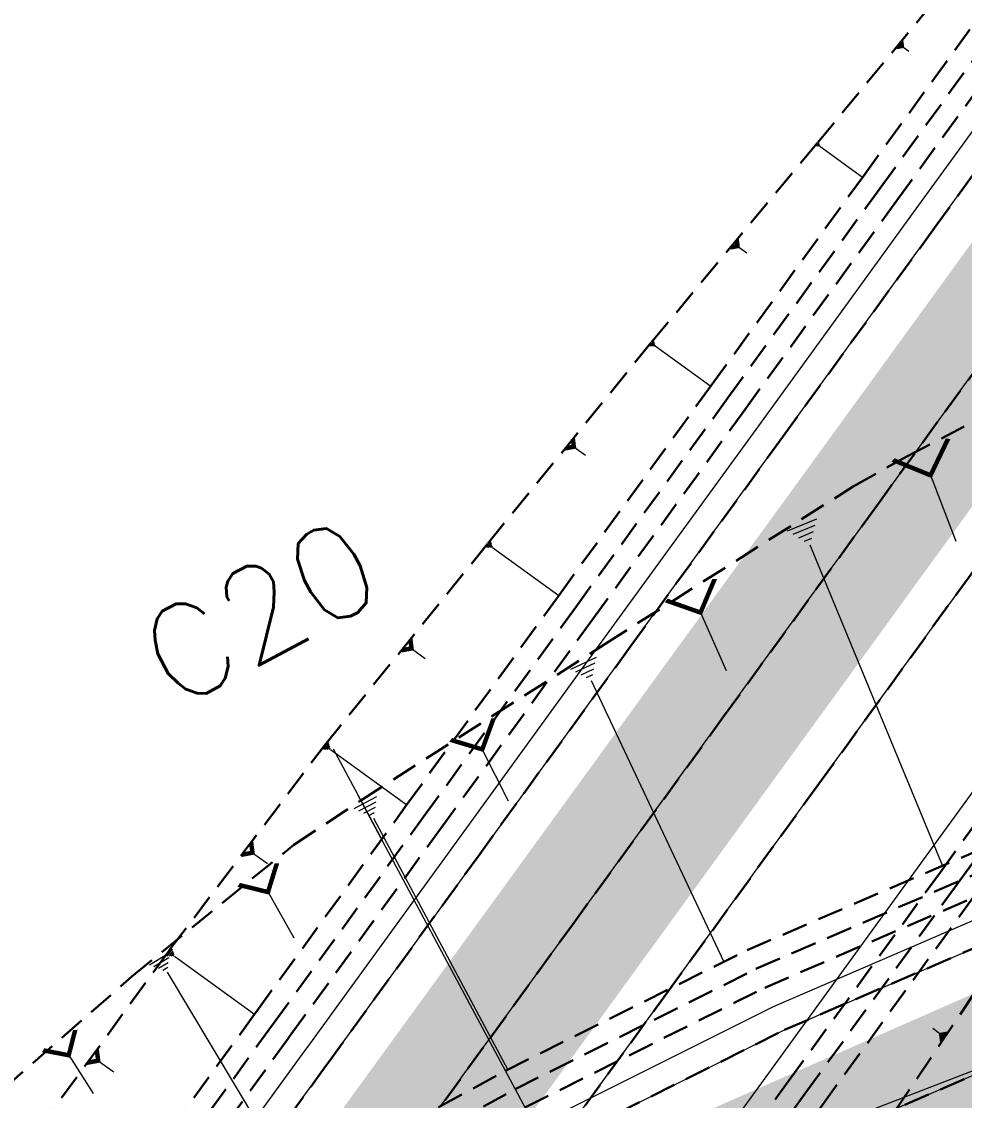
# Model space of a CAD drawing. Header units: metres. Extents: x 544752 to 548977, y 1840603 to 1844608.
# Drawn here: x 545125.91 to 545144.11, y 1844259.96 to 1844280.79 of the extents above; entities that cross this region are included whole.
import ezdxf

# ---------------------------------------------------------------- set-up
doc = ezdxf.new("R2010")
doc.units = ezdxf.units.M
doc.header["$MEASUREMENT"] = 0
for name, pattern in [('ACAD_ISO02W100', [15, 12, -3]), ('Anordnung Grundriss$0$GESTRICHELT', [0.75, 0.5, -0.25]), ('HIDDEN', [0.375, 0.25, -0.125])]:
    doc.linetypes.add(name, pattern=pattern)
doc.layers.add('C-ROAD', color=7, linetype='Continuous')
for name, color, linetype, lineweight in [('C-ROAD-CORR', 5, 'Continuous', 0), ('C-ROAD-SAMP', 150, 'HIDDEN', 0), ('C-ROAD-SAMP-TEXT', 11, 'Continuous', 0), ('C-TOPO-FEAT', 94, 'Continuous', 5)]:
    doc.layers.add(name, color=color, linetype=linetype, lineweight=lineweight)

msp = doc.modelspace()

# ---------------------------------------------------------------- linework, layer by layer
at = {"layer": 'C-ROAD', "color": 3, "linetype": 'Continuous', "lineweight": 13}
msp.add_line((545114.2089818136, 1844248.939174875), (545147.1439532811, 1844261.645566322), dxfattribs=at)
at = {"layer": 'C-ROAD', "color": 1, "linetype": 'ACAD_ISO02W100', "lineweight": -3, "ltscale": 0.1, "const_width": 3, "flags": 128}
msp.add_lwpolyline([(545098.6954485999, 1844217.229633465, -0.1891037994531417), (545147.1439532811, 1844261.645566322)], format="xyb", dxfattribs=at)
at = {"layer": 'C-ROAD-CORR', "color": 160, "linetype": 'Continuous'}
for p, q in [((545142.8996691683, 1844280.319896788, 788.9731126511844), (545143.0361507812, 1844280.220784464, 788.8044399403802)), ((545141.2944871247, 1844278.45924526, 789.005797195711), (545141.2398776993, 1844278.384045908, 789.005797195711)), ((545141.3001941717, 1844278.44074377, 788.9903078339585), (545141.2592371027, 1844278.384344257, 788.9903078339585)), ((545141.3059012188, 1844278.422242281, 788.9748184722059), (545141.2785965061, 1844278.384642605, 788.9748184722059)), ((545141.3116082659, 1844278.403740791, 788.9593291104534), (545141.2979559095, 1844278.384940953, 788.9593291104534)), ((545141.3173153129, 1844278.385239301, 788.9438397487008), (545142.1408820419, 1844277.787168906, 787.9260232842539)), ((545139.72765308, 1844276.456697622, 788.9350576318483), (545139.910439824, 1844276.323958724, 788.7091580770739)), ((545138.1084356644, 1844274.624295498, 789.0067567210549), (545138.037410986, 1844274.52649169, 789.0067567210549)), ((545138.1158582142, 1844274.600232576, 788.9866113536776), (545138.0625897055, 1844274.526879719, 788.9866113536776)), ((545138.123280764, 1844274.576169653, 788.9664659863004), (545138.0877684249, 1844274.527267749, 788.9664659863004)), ((545138.1307033139, 1844274.552106731, 788.9463206189231), (545138.1129471442, 1844274.527655779, 788.9463206189231)), ((545138.1381258636, 1844274.528043808, 788.9261752515458), (545139.2092516195, 1844273.750197179, 787.6024095002997)), ((545136.5682287911, 1844272.583086681, 788.9027154944218), (545136.7947750251, 1844272.418569841, 788.6227351616542)), ((545143.4544564765, 1844272.03071942, 788.7891968090934), (545143.9452270973, 1844270.758641784, 787.42573162294)), ((545141.2510041671, 1844271.183898199, 789.1200911881325), (545140.685091489, 1844270.950169467, 789.1200911881325)), ((545141.2192198711, 1844271.060363328, 789.0180059111551), (545140.7947853624, 1844270.885066779, 789.0180059111551)), ((545141.1874355751, 1844270.936828457, 788.9159206341777), (545140.9044792359, 1844270.819964091, 788.9159206341777)), ((545141.1556512789, 1844270.813293585, 788.8138353572003), (545141.0141731094, 1844270.754861403, 788.8138353572003)), ((545134.9629474786, 1844270.752891968, 788.9753636234087), (545134.8782508335, 1844270.636261318, 788.9753636234087)), ((545134.9717988397, 1844270.724197029, 788.9513403533047), (545134.9082763558, 1844270.636724042, 788.9513403533047)), ((545134.9806502009, 1844270.695502091, 788.9273170832006), (545134.9383018782, 1844270.637186765, 788.9273170832006)), ((545134.9895015619, 1844270.666807152, 788.9032938130965), (545134.9683274006, 1844270.637649489, 788.9032938130965)), ((545134.998352923, 1844270.638112213, 788.8792705429925), (545136.2756661071, 1844269.710533215, 787.3006851738985)), ((545141.1238669829, 1844270.689758714, 788.7117500802229), (545143.6841346631, 1844264.490743608, 782.0022890783014)), ((545139.0133962607, 1844269.380360561, 788.6023029536166), (545139.5079255181, 1844268.261322768, 787.3782264904501)), ((545136.9958223002, 1844268.513997728, 788.8845952867656), (545136.5002033995, 1844268.280221845, 788.8845952867656)), ((545136.9728325849, 1844268.402172593, 788.7932476234512), (545136.6011184092, 1844268.226840681, 788.7932476234512)), ((545136.9498428694, 1844268.290347458, 788.7018999601368), (545136.702033419, 1844268.173459516, 788.7018999601368)), ((545136.9268531541, 1844268.178522322, 788.6105522968223), (545136.8029484288, 1844268.120078351, 788.6105522968223)), ((545136.9038634386, 1844268.066697187, 788.5192046335079), (545139.4643753667, 1844262.638258244, 782.5161016994117)), ((545134.800752412, 1844266.739552415, 788.5312638488609), (545135.2990024929, 1844265.747669737, 787.4206912706873)), ((545132.7608390636, 1844265.825977332, 788.8784658339093), (545132.3172701966, 1844265.589151938, 788.8784658339093)), ((545132.7448638544, 1844265.722446013, 788.7946588792865), (545132.4121872041, 1844265.544826967, 788.7946588792865)), ((545132.7288886452, 1844265.618914695, 788.7108519246638), (545132.5071042116, 1844265.500501997, 788.7108519246638)), ((545132.7129134359, 1844265.515383376, 788.627044970041), (545132.6020212192, 1844265.456177027, 788.627044970041)), ((545132.6969382267, 1844265.411852057, 788.5432380154182), (545135.2906259113, 1844260.553930852, 783.0361664529436)), ((545130.3631580702, 1844264.74409681, 788.7578581501283), (545130.6544332365, 1844264.532574115, 788.3978816607195)), ((545130.663229475, 1844263.984072943, 788.5395627427638), (545131.1621429574, 1844263.103075735, 787.5268882296533)), ((545128.8148960709, 1844262.887220467, 788.7906975348261), (545128.712355634, 1844262.746018206, 788.7906975348261)), ((545128.7566029556, 1844262.804853779, 788.7189924804295), (545128.374027809, 1844262.575460744, 788.7189924804295)), ((545128.7470132348, 1844262.712417125, 788.6446336078144), (545128.4600818749, 1844262.540372349, 788.6446336078144)), ((545128.8256122264, 1844262.852480112, 788.76161306982), (545128.7487068988, 1844262.746578416, 788.76161306982)), ((545128.836328382, 1844262.817739756, 788.7325286048139), (545128.7850581635, 1844262.747138626, 788.7325286048139)), ((545128.8470445375, 1844262.782999401, 788.7034441398077), (545128.8214094283, 1844262.747698835, 788.7034441398077)), ((545128.8577606931, 1844262.748259045, 788.6743596748016), (545130.4041767489, 1844261.625258771, 786.7631997565298)), ((545128.737423514, 1844262.619980471, 788.5702747351993), (545128.5461359406, 1844262.505283954, 788.5702747351993)), ((545128.7278337931, 1844262.527543817, 788.4959158625842), (545128.6321900064, 1844262.470195559, 788.4959158625842)), ((545128.7182440723, 1844262.435107164, 788.4215569899691), (545131.230736334, 1844258.244844386, 783.5349371629284)), ((545143.6619105514, 1844261.227366413, 788.1406211708551), (545143.4962295278, 1844261.347683215, 787.9358619598222)), ((545126.8160746099, 1844260.833127173, 788.2962776986626), (545127.2854312726, 1844260.092850586, 787.4192977411326)), ((545127.3843270855, 1844260.728608417, 788.5562906700599), (545127.6835351749, 1844260.511324869, 788.186510166521))]:
    msp.add_line(p, q, dxfattribs=at)
at = {"layer": 'C-ROAD-CORR', "color": 5, "linetype": 'Anordnung Grundriss$0$GESTRICHELT', "lineweight": 30, "extrusion": (-0.5721558245309961, 0.4154969455663901, -0.7071067816675614), "const_width": 0.1, "elevation": 453828.26619938}
msp.add_lwpolyline([(-1812627.062683589, 454944.1373723407), (-1812627.133242466, 454944.0432938375), (-1812627.203801344, 454944.1373723408)], dxfattribs=at)
at = {"layer": 'C-ROAD-CORR', "color": 5, "linetype": 'Anordnung Grundriss$0$GESTRICHELT', "lineweight": 30, "extrusion": (-0.5721558250069785, 0.4154969462514324, -0.7071067808798881), "const_width": 0.1, "elevation": 453828.503852921}
msp.add_lwpolyline([(-1812622.048704204, 454944.3521143537), (-1812622.143202116, 454944.226117137), (-1812622.237700029, 454944.3521143536)], dxfattribs=at)
at = {"layer": 'C-ROAD-CORR', "color": 5, "linetype": 'Anordnung Grundriss$0$GESTRICHELT', "lineweight": 30, "extrusion": (-0.5721558247041048, 0.4154969462323442, -0.7071067811361749), "const_width": 0.1, "elevation": 453828.7250614609}
msp.add_lwpolyline([(-1812617.035117007, 454944.5580775539), (-1812617.152237897, 454944.4019163671), (-1812617.269358787, 454944.5580775538)], dxfattribs=at)
at = {"layer": 'C-ROAD-CORR', "color": 5, "linetype": 'Anordnung Grundriss$0$GESTRICHELT', "lineweight": 30, "extrusion": (-0.2545185879806104, 0.6597122769057356, -0.7071067812376052), "const_width": 0.1, "elevation": 1077382.000154308}
msp.add_lwpolyline([(-1172438.111896146, 1078498.277173165), (-1172438.682258551, 1078497.516689957), (-1172439.252620958, 1078498.277173165)], dxfattribs=at)
at = {"layer": 'C-ROAD-CORR', "color": 5, "linetype": 'Anordnung Grundriss$0$GESTRICHELT', "lineweight": 30, "extrusion": (-0.2858955318232276, 0.6469342317057648, -0.7069227996965339), "const_width": 0.1, "elevation": 1036710.705541662}
msp.add_lwpolyline([(-1244095.368066268, 1037287.078653565), (-1244095.879800953, 1037286.396340651), (-1244096.391535637, 1037287.078653564)], dxfattribs=at)
at = {"layer": 'C-ROAD-CORR', "color": 5, "linetype": 'Anordnung Grundriss$0$GESTRICHELT', "lineweight": 30, "extrusion": (-0.3174866598297651, 0.6320310433939517, -0.706922188799087), "const_width": 0.1, "elevation": 992003.3744012502}
msp.add_lwpolyline([(-1314977.071122597, 992601.1257673086), (-1314977.53540514, 992600.5067239176), (-1314977.999687683, 992601.1257673089)], dxfattribs=at)
at = {"layer": 'C-ROAD-CORR', "color": 5, "linetype": 'Anordnung Grundriss$0$GESTRICHELT', "lineweight": 30, "extrusion": (-0.5721558247349989, 0.4154969461292289, -0.7071067811717675), "const_width": 0.1, "elevation": 453829.1204750329}
msp.add_lwpolyline([(-1812607.012714345, 454944.793296121), (-1812607.163299089, 454944.5925164619), (-1812607.313883833, 454944.7932961212)], dxfattribs=at)
at = {"layer": 'C-ROAD-CORR', "color": 5, "linetype": 'Anordnung Grundriss$0$GESTRICHELT', "lineweight": 30, "extrusion": (-0.3484815569616559, 0.6153597559996214, -0.7070310991418034), "const_width": 0.1, "elevation": 944360.3309745057}
msp.add_lwpolyline([(-1383155.294553234, 945273.8212606243), (-1383155.718064946, 945273.2565783408), (-1383156.141576659, 945273.8212606246)], dxfattribs=at)
at = {"layer": 'C-ROAD-CORR', "color": 5, "linetype": 'Anordnung Grundriss$0$GESTRICHELT', "lineweight": 30, "extrusion": (-0.3787324410715385, 0.5973426630224877, -0.7069253716009889), "const_width": 0.1, "elevation": 894641.2009837213}
msp.add_lwpolyline([(-1447936.969286751, 895297.3560195689), (-1447937.335918235, 895296.8671775898), (-1447937.702549719, 895297.3560195687)], dxfattribs=at)
at = {"layer": 'C-ROAD-CORR', "color": 5, "linetype": 'Anordnung Grundriss$0$GESTRICHELT', "lineweight": 30, "extrusion": (-0.5721558245611641, 0.415496945852032, 0.7071067814753075), "const_width": 0.1, "elevation": 454935.085517327}
msp.add_lwpolyline([(-1812612.217866152, -453820.3725268897), (-1812612.132211632, -453820.4867329167), (-1812612.046557111, -453820.3725268899)], dxfattribs=at)
at = {"layer": 'C-ROAD-CORR', "color": 5, "linetype": 'Anordnung Grundriss$0$GESTRICHELT', "lineweight": 30, "extrusion": (-0.5721558252252651, 0.4154969457772476, -0.7071067809818931), "const_width": 0.1, "elevation": 453829.298020846}
msp.add_lwpolyline([(-1812602.009633915, 454944.6910067073), (-1812602.164319857, 454944.4847587839), (-1812602.3190058, 454944.6910067076)], dxfattribs=at)
at = {"layer": 'C-ROAD-SAMP', "color": 1, "linetype": 'Continuous', "lineweight": 13}
msp.add_lwpolyline([(545132.3936372458, 1844265.867050937), (545137.1081616005, 1844257.048136031), (545141.8226859553, 1844248.229221126)], dxfattribs=at)

# ---------------------------------------------------------------- texts
at = {"layer": 'C-ROAD-SAMP-TEXT', "color": 1, "linetype": 'Continuous', "lineweight": 13, "insert": (545130.5078275038, 1844269.394616899), "char_height": 1.8, "width": 4.761428571428572, "attachment_point": 5, "rotation": 28.128618635341727, "bg_fill": 3, "box_fill_scale": 1.416666666666667, "bg_fill_color": 256, "bg_fill_true_color": 13158600, "bg_fill_transparency": 0}
msp.add_mtext('{\\Fsimplex.shx|c0;C20}', dxfattribs=at)

# ---------------------------------------------------------------- next in the draw order: linework, layer by layer
at = {"layer": 'C-ROAD', "color": 1, "linetype": 'ACAD_ISO02W100', "lineweight": 60, "ltscale": 0.1, "const_width": 3, "flags": 128}
msp.add_lwpolyline([(545121.849366354, 1844243.12270066), (545196.9341651805, 1844346.5174559)], dxfattribs=at)
at = {"layer": 'C-ROAD-CORR', "color": 160, "linetype": 'Continuous'}
for p, q in [((545133.434012609, 1844268.68861104, 788.8596907302467), (545133.6992201806, 1844268.496018513, 788.5319302423177)), ((545131.8289396537, 1844266.871320076, 788.9507689317064), (545131.7313430309, 1844266.736925644, 788.9507689317064)), ((545131.8391391479, 1844266.838254668, 788.9230867250977), (545131.7659416809, 1844266.737458844, 788.9230867250977)), ((545131.8493386422, 1844266.80518926, 788.895404518489), (545131.8005403307, 1844266.737992044, 788.895404518489)), ((545131.8595381364, 1844266.772123852, 788.8677223118804), (545131.8351389806, 1844266.738525244, 788.8677223118804)), ((545131.8697376306, 1844266.739058445, 788.8400401052717), (545133.3415958461, 1844265.670201733, 787.0210235372318))]:
    msp.add_line(p, q, dxfattribs=at)
at = {"layer": 'C-ROAD-CORR', "color": 5, "linetype": 'Anordnung Grundriss$0$GESTRICHELT', "lineweight": 30, "extrusion": (-0.5721558250926516, 0.4154969456948469, -0.7071067811376163), "const_width": 0.1, "elevation": 453828.9293987717}
msp.add_lwpolyline([(-1812612.022845533, 454944.7282202616), (-1812612.159953736, 454944.5454093255), (-1812612.297061938, 454944.7282202616)], dxfattribs=at)
at = {"layer": 'C-ROAD-CORR', "color": 1, "linetype": 'Anordnung Grundriss$0$GESTRICHELT', "lineweight": 30}
for points in [[(545118.6532217707, 1844245.443726253, 785.7748951458606), (545121.5912288501, 1844249.489478891, 786.0219938666114), (545124.5292359295, 1844253.535231528, 786.2690925873624), (545127.4672430088, 1844257.580984165, 786.5161913081132), (545130.4052500882, 1844261.626736802, 786.763290028864), (545130.445992572, 1844261.682840823, 786.7667166426679), (545133.3432571676, 1844265.672489439, 787.0211694431025), (545136.281264247, 1844269.718242076, 787.3012187857579), (545139.2192713264, 1844273.763994714, 787.6034401887232), (545142.1572784057, 1844277.809747351, 787.9278336519984), (545145.0952854851, 1844281.855499988, 788.2743991755835), (545148.0332925646, 1844285.901252625, 788.6431367594785), (545150.971299644, 1844289.947005263, 789.0340464036833), (545153.9093067233, 1844293.9927579, 789.447128108198), (545156.8473138027, 1844298.038510537, 789.8823818730226), (545159.7853208821, 1844302.084263174, 790.3398076981571), (545159.8260633659, 1844302.140367195, 790.3463068656708), (545162.7233279615, 1844306.130015811, 790.8086248901138), (545165.6613350409, 1844310.175768449, 791.2774442139636), (545168.5993421202, 1844314.221521086, 791.7462635378133), (545171.5373491996, 1844318.267273723, 792.215082861663), (545174.475356279, 1844322.31302636, 792.6839021855127), (545177.4133633585, 1844326.358778997, 793.1527215093623), (545180.3513704379, 1844330.404531635, 793.6215408332121)], [(545117.0384939284, 1844246.616334234, 787.7704791410056), (545119.8725514382, 1844250.737574574, 788.1460453918453), (545122.8280929049, 1844254.770593819, 788.3714739946473), (545125.793618753, 1844258.796362452, 788.5845632600237), (545128.7411689677, 1844262.835184908, 788.8198679634722), (545128.7817869483, 1844262.891379343, 788.8234484463087), (545131.7594496929, 1844266.822643191, 788.978540069456), (545134.9071584245, 1844270.716111446, 788.9994266913181), (545138.0674003015, 1844274.600478189, 789.0269961105006), (545141.2725363378, 1844278.452242998, 789.0212545148959), (545144.4608259732, 1844282.316241587, 789.0585048399709), (545147.4498599034, 1844286.324938758, 789.36418017636), (545150.4571916049, 1844290.320348172, 789.6694140166011), (545153.5254542636, 1844294.271509802, 789.9215175409163), (545156.5706819177, 1844298.239399348, 790.224261258241), (545159.567988101, 1844302.242089247, 790.6084014562375), (545159.6098212916, 1844302.297401201, 790.613552658509), (545162.5729349542, 1844306.239230526, 790.9944901923444), (545165.5351292273, 1844310.267418534, 791.4334174343875), (545168.4461171743, 1844314.332792341, 791.9356287308743), (545171.3519269014, 1844318.401926549, 792.4442396032348), (545174.397588449, 1844322.369501003, 792.7800126464253)], [(545126.6638119924, 1844239.626472236, 785.6948951458605), (545129.6018190718, 1844243.672224873, 785.9419938666114), (545132.5398261512, 1844247.717977511, 786.1890925873623), (545135.4778332305, 1844251.763730148, 786.4361913081132), (545138.4158403099, 1844255.809482785, 786.683290028864), (545138.4565827937, 1844255.865586806, 786.6867166426679), (545141.3538473893, 1844259.855235422, 786.9411694431025), (545144.2918544688, 1844263.900988059, 787.2212187857579), (545147.2298615482, 1844267.946740697, 787.5234401887232), (545150.1678686275, 1844271.992493334, 787.8478336519984), (545153.1058757069, 1844276.038245971, 788.1943991755835), (545156.0438827863, 1844280.083998608, 788.5631367594784), (545158.9818898657, 1844284.129751245, 788.9540464036833), (545161.919896945, 1844288.175503883, 789.3671281081979), (545164.8579040244, 1844292.22125652, 789.8023818730226), (545167.7959111038, 1844296.267009157, 790.259807698157), (545167.8366535876, 1844296.323113178, 790.2663068656708), (545170.7339181833, 1844300.312761794, 790.7286248901138)], [(545109.2799091389, 1844242.67646844, 786.6575500847322), (545112.6067999994, 1844246.88139443, 787.1605040806676), (545114.2638467267, 1844248.879328715, 787.4150750574812), (545116.0983772373, 1844251.016397696, 787.6958572247335), (545119.8577402422, 1844254.957819554, 788.1086682172083), (545123.8630920294, 1844258.70238011, 788.416474295214), (545128.0326579742, 1844262.351742096, 788.7562467029513), (545131.1609013759, 1844264.896332491, 788.9910089448914), (545132.4547418437, 1844265.752749639, 788.9621271653639), (545137.1660967955, 1844268.772674608, 788.9774272001142), (545141.9584271179, 1844271.814754188, 789.289125444791), (545142.9965985297, 1844272.395511416, 789.3287663407334), (545146.5290743841, 1844274.225337648, 789.3043518576875), (545151.0421887762, 1844276.418407076, 789.1441930710422), (545155.7428291341, 1844278.125409129, 788.4630472588391), (545160.4388331142, 1844279.844428675, 787.7947822904704), (545165.003154414, 1844281.904769779, 787.4923598207886), (545169.5674757139, 1844283.965110882, 787.189937351201), (545174.1373655632, 1844286.011018304, 786.8720442663949), (545178.7184339558, 1844288.027950936, 786.5230948101623), (545183.3583015497, 1844289.892476017, 786.0107886650235)], [(545128.6482873533, 1844238.185355296, 788.1474367852097), (545131.3856466885, 1844242.376817409, 788.146562184054), (545134.0470135389, 1844246.623464916, 788.051771207195), (545136.7576932047, 1844250.834301682, 788.0179241634801), (545139.5389396958, 1844254.993893142, 788.0712881180735), (545139.5779903147, 1844255.051225788, 788.0726238170257), (545142.348238828, 1844259.133112903, 788.1701020150164), (545145.1437498766, 1844263.282345506, 788.2740456443687), (545147.914763578, 1844267.449367972, 788.3698859447207), (545150.6672814798, 1844271.629822002, 788.4650400127026), (545153.4056985768, 1844275.820515973, 788.5649394641193), (545156.1659650026, 1844279.99534306, 788.7140137747128), (545158.9877673058, 1844284.125483075, 788.9613101203761)], [(545110.5746509915, 1844241.478666046, 784.8937227007964), (545114.2237137854, 1844245.209608945, 784.8347188586431), (545116.050820964, 1844246.930113104, 784.7707001933418), (545118.0743147569, 1844248.732174252, 784.675591371857), (545122.1145723918, 1844252.035492649, 784.4163402404381), (545126.3320199659, 1844255.109371331, 784.0569654643863), (545130.7136440132, 1844257.944325456, 783.5974670437017), (545133.9679503929, 1844259.835633122, 783.2039369490831), (545135.2459244805, 1844260.531607419, 783.0417364179908), (545139.9148764458, 1844262.863233833, 782.4599675842268), (545144.706093269, 1844264.932010171, 781.8781987504627), (545145.722175907, 1844265.330813817, 781.7565325749509), (545149.4114749486, 1844266.754154288, 781.2964299166988), (545154.0763451953, 1844268.553872483, 780.7146610829348), (545158.741215442, 1844270.353590678, 780.1328922491708), (545163.4060856886, 1844272.153308873, 779.5511234154068), (545168.0709559353, 1844273.953027068, 778.9693545816428), (545172.735826182, 1844275.752745264, 778.3875857478788), (545177.4006964286, 1844277.552463459, 777.8058169141148), (545182.0655666753, 1844279.352181654, 777.2240480803508), (545186.7304369219, 1844281.151899849, 776.6422792465868)]]:
    msp.add_polyline3d(points, dxfattribs=at)
at = {"layer": 'C-ROAD-CORR', "color": 92, "linetype": 'Anordnung Grundriss$0$GESTRICHELT', "lineweight": 30}
for points in [[(545118.9768819816, 1844245.208685687, 785.3748951458606), (545121.914889061, 1844249.254438324, 785.6219938666114), (545124.8528961404, 1844253.300190961, 785.8690925873624), (545127.7909032197, 1844257.345943599, 786.1161913081132), (545130.7289102991, 1844261.391696236, 786.3632900288641), (545130.7696527829, 1844261.447800257, 786.3667166426679), (545133.6669173785, 1844265.437448873, 786.6211694431025), (545136.604924458, 1844269.48320151, 786.9012187857579), (545139.5429315374, 1844273.528954147, 787.2034401887232), (545142.4809386167, 1844277.574706784, 787.5278336519984), (545145.4189456961, 1844281.620459422, 787.8743991755836), (545148.3569527755, 1844285.666212059, 788.2431367594785), (545151.2949598549, 1844289.711964696, 788.6340464036833), (545154.2329669342, 1844293.757717333, 789.047128108198), (545157.1709740136, 1844297.803469971, 789.4823818730226), (545160.108981093, 1844301.849222608, 789.9398076981571), (545160.1497235768, 1844301.905326629, 789.9463068656709), (545163.0469881725, 1844305.894975245, 790.4086248901139), (545165.9849952519, 1844309.940727882, 790.8774442139636), (545168.9230023312, 1844313.986480519, 791.3462635378133), (545171.8610094106, 1844318.032233156, 791.815082861663), (545174.79901649, 1844322.077985794, 792.2839021855127), (545177.7370235694, 1844326.123738431, 792.7527215093623), (545180.6750306488, 1844330.169491068, 793.2215408332121)], [(545119.3005421927, 1844244.97364512, 785.3748951458606), (545122.2385492721, 1844249.019397758, 785.6219938666114), (545125.1765563515, 1844253.065150395, 785.8690925873624), (545128.1145634308, 1844257.110903032, 786.1161913081132), (545131.0525705102, 1844261.156655669, 786.3632900288641), (545131.093312994, 1844261.21275969, 786.3667166426679), (545133.9905775896, 1844265.202408307, 786.6211694431025), (545136.928584669, 1844269.248160944, 786.9012187857579), (545139.8665917484, 1844273.293913581, 787.2034401887232), (545142.8045988277, 1844277.339666218, 787.5278336519984), (545145.7426059071, 1844281.385418855, 787.8743991755836), (545148.6806129866, 1844285.431171492, 788.2431367594785), (545151.618620066, 1844289.47692413, 788.6340464036833), (545154.5566271453, 1844293.522676767, 789.047128108198), (545157.4946342247, 1844297.568429404, 789.4823818730226), (545160.4326413041, 1844301.614182041, 789.9398076981571), (545160.4733837879, 1844301.670286062, 789.9463068656709), (545163.3706483835, 1844305.659934679, 790.4086248901139), (545166.3086554629, 1844309.705687316, 790.8774442139636), (545169.2466625422, 1844313.751439953, 791.3462635378133), (545172.1846696216, 1844317.79719259, 791.815082861663), (545175.122676701, 1844321.842945227, 792.2839021855127), (545178.0606837805, 1844325.888697864, 792.7527215093623), (545180.9986908599, 1844329.934450502, 793.2215408332121)], [(545126.0164915704, 1844240.096553369, 785.2948951458606), (545128.9544986498, 1844244.142306006, 785.5419938666114), (545131.8925057292, 1844248.188058643, 785.7890925873623), (545134.8305128085, 1844252.23381128, 786.0361913081132), (545137.7685198879, 1844256.279563918, 786.283290028864), (545137.8092623717, 1844256.335667939, 786.2867166426679), (545140.7065269673, 1844260.325316555, 786.5411694431025), (545143.6445340468, 1844264.371069192, 786.8212187857579), (545146.5825411262, 1844268.416821829, 787.1234401887232), (545149.5205482055, 1844272.462574466, 787.4478336519984), (545152.4585552849, 1844276.508327104, 787.7943991755835), (545155.3965623643, 1844280.554079741, 788.1631367594784), (545158.3345694437, 1844284.599832378, 788.5540464036833), (545161.272576523, 1844288.645585015, 788.9671281081979), (545164.2105836024, 1844292.691337653, 789.4023818730226), (545167.1485906818, 1844296.73709029, 789.859807698157), (545167.1893331656, 1844296.793194311, 789.8663068656708), (545170.0865977613, 1844300.782842927, 790.3286248901138)], [(545126.3401517813, 1844239.861512802, 785.2948951458606), (545129.2781588607, 1844243.90726544, 785.5419938666114), (545132.2161659402, 1844247.953018077, 785.7890925873623), (545135.1541730195, 1844251.998770714, 786.0361913081132), (545138.0921800989, 1844256.044523351, 786.283290028864), (545138.1329225827, 1844256.100627372, 786.2867166426679), (545141.0301871783, 1844260.090275988, 786.5411694431025), (545143.9681942577, 1844264.136028626, 786.8212187857579), (545146.9062013371, 1844268.181781263, 787.1234401887232), (545149.8442084164, 1844272.2275339, 787.4478336519984), (545152.7822154958, 1844276.273286537, 787.7943991755835), (545155.7202225752, 1844280.319039174, 788.1631367594784), (545158.6582296547, 1844284.364791812, 788.5540464036833), (545161.596236734, 1844288.410544449, 788.9671281081979), (545164.5342438134, 1844292.456297086, 789.4023818730226), (545167.4722508928, 1844296.502049723, 789.859807698157), (545167.5129933766, 1844296.558153744, 789.8663068656708), (545170.4102579722, 1844300.54780236, 790.3286248901138)], [(545110.8682719806, 1844241.207028945, 784.4937227007964), (545114.5017985837, 1844244.922087041, 784.4347188586431), (545116.3211267004, 1844246.63526601, 784.3707001933418), (545118.3360052989, 1844248.429654731, 784.275591371857), (545122.3590611982, 1844251.718908974, 784.0163402404381), (545126.5585526357, 1844254.779700359, 783.6569654643863), (545130.9215215513, 1844257.60258443, 783.1974670437017), (545134.1619724488, 1844259.485839695, 782.8039369490831), (545135.4345054547, 1844260.178850822, 782.6417364179908), (545140.0835789656, 1844262.500550142, 782.0599675842268), (545144.8543967817, 1844264.560518492, 781.4781987504628), (545145.8661533626, 1844264.957624197, 781.356532574951), (545149.5554524042, 1844266.380964668, 780.8964299166988), (545154.2203226509, 1844268.180682863, 780.3146610829348), (545158.8851928975, 1844269.980401058, 779.7328922491708), (545163.5500631442, 1844271.780119254, 779.1511234154068), (545168.2149333908, 1844273.579837449, 778.5693545816429), (545172.8798036375, 1844275.379555644, 777.9875857478788), (545177.5446738842, 1844277.179273839, 777.4058169141148), (545182.2095441308, 1844278.978992034, 776.8240480803508), (545186.8744143775, 1844280.778710229, 776.2422792465868)], [(545111.1618929695, 1844240.935391843, 784.4937227007964), (545114.779883382, 1844244.634565138, 784.4347188586431), (545116.5914324368, 1844246.340418916, 784.3707001933418), (545118.5976958408, 1844248.127135211, 784.275591371857), (545122.6035500047, 1844251.402325298, 784.0163402404381), (545126.7850853055, 1844254.450029388, 783.6569654643863), (545131.1293990895, 1844257.260843404, 783.1974670437017), (545134.3559945049, 1844259.136046268, 782.8039369490831), (545135.623086429, 1844259.826094226, 782.6417364179908), (545140.2522814855, 1844262.13786645, 782.0599675842268), (545145.0027002944, 1844264.189026812, 781.4781987504628), (545146.0101308182, 1844264.584434578, 781.356532574951), (545149.6994298599, 1844266.007775048, 780.8964299166988), (545154.3643001065, 1844267.807493244, 780.3146610829348), (545159.0291703532, 1844269.607211439, 779.7328922491708), (545163.6940405999, 1844271.406929634, 779.1511234154068), (545168.3589108465, 1844273.206647829, 778.5693545816429), (545173.0237810932, 1844275.006366024, 777.9875857478788), (545177.6886513398, 1844276.806084219, 777.4058169141148), (545182.3535215865, 1844278.605802414, 776.8240480803508), (545187.0183918332, 1844280.405520609, 776.2422792465868)]]:
    msp.add_polyline3d(points, dxfattribs=at)
at = {"layer": 'C-ROAD-CORR', "color": 5, "linetype": 'Anordnung Grundriss$0$GESTRICHELT', "lineweight": 30}
for points in [[(545120.0287776673, 1844244.444803846, 785.7948951458606), (545122.9667847467, 1844248.490556484, 786.0419938666114), (545125.9047918261, 1844252.536309121, 786.2890925873623), (545128.8427989054, 1844256.582061758, 786.5361913081132), (545131.7808059849, 1844260.627814395, 786.783290028864), (545131.8215484687, 1844260.683918416, 786.7867166426679), (545134.7188130643, 1844264.673567032, 787.0411694431025), (545137.6568201437, 1844268.71931967, 787.3212187857579), (545140.5948272231, 1844272.765072307, 787.6234401887232), (545143.5328343024, 1844276.810824944, 787.9478336519984), (545146.4708413818, 1844280.856577581, 788.2943991755835), (545149.4088484612, 1844284.902330218, 788.6631367594784), (545152.3468555406, 1844288.948082856, 789.0540464036833), (545155.2848626199, 1844292.993835493, 789.4671281081979), (545158.2228696994, 1844297.03958813, 789.9023818730226), (545161.1608767788, 1844301.085340767, 790.359807698157), (545161.2016192626, 1844301.141444788, 790.3663068656708), (545164.0988838582, 1844305.131093404, 790.8286248901138)], [(545123.6699550408, 1844241.800597475, 785.7948951458606), (545126.6079621202, 1844245.846350112, 786.0419938666114), (545129.5459691996, 1844249.892102749, 786.2890925873623), (545132.4839762789, 1844253.937855386, 786.5361913081132), (545135.4219833583, 1844257.983608023, 786.783290028864), (545135.4627258421, 1844258.039712045, 786.7867166426679), (545138.3599904377, 1844262.029360661, 787.0411694431025), (545141.2979975172, 1844266.075113298, 787.3212187857579), (545144.2360045966, 1844270.120865935, 787.6234401887232), (545147.1740116759, 1844274.166618572, 787.9478336519984), (545150.1120187553, 1844278.21237121, 788.2943991755835), (545153.0500258347, 1844282.258123847, 788.6631367594784), (545155.9880329141, 1844286.303876484, 789.0540464036833), (545158.9260399934, 1844290.349629121, 789.4671281081979), (545161.8640470728, 1844294.395381758, 789.9023818730226), (545164.8020541522, 1844298.441134396, 790.359807698157), (545164.842796636, 1844298.497238417, 790.3663068656708), (545167.7400612317, 1844302.486887033, 790.8286248901138)], [(545108.4484535127, 1844236.467472804, 784.8726028983167), (545111.5125456934, 1844239.987453581, 784.9141220056711), (545111.822540195, 1844240.324208365, 784.9137227007964), (545115.4055741783, 1844243.987640855, 784.8547188586431), (545117.1996203436, 1844245.677012954, 784.7907001933418), (545119.1864995601, 1844247.44646629, 784.695591371857), (545123.153649819, 1844250.690012028, 784.4363402404381), (545127.2947838126, 1844253.708269702, 784.0769654643863), (545131.5971235504, 1844256.491926094, 783.6174670437017), (545134.7925441308, 1844258.349011056, 783.223936949083), (545136.0473936208, 1844259.032391885, 783.0617364179908), (545140.6318621552, 1844261.321828146, 782.4799675842268), (545145.3363831977, 1844263.353170533, 781.8981987504627), (545146.3340800933, 1844263.744757933, 781.7765325749509), (545150.023379135, 1844265.168098404, 781.3164299166988), (545154.6882493816, 1844266.967816599, 780.7346610829347), (545159.3531196283, 1844268.767534794, 780.1528922491708), (545164.0179898749, 1844270.567252989, 779.5711234154068), (545168.6828601216, 1844272.366971184, 778.9893545816428), (545173.3477303683, 1844274.16668938, 778.4075857478788), (545178.0126006149, 1844275.966407575, 777.8258169141147), (545182.6774708616, 1844277.76612577, 777.2440480803508)]]:
    msp.add_polyline3d(points, dxfattribs=at)
at = {"layer": 'C-ROAD-CORR', "color": 160, "linetype": 'Anordnung Grundriss$0$GESTRICHELT', "lineweight": 30}
for points in [[(545120.0287776673, 1844244.444803846, 785.6448951458606), (545122.9667847467, 1844248.490556484, 785.8919938666114), (545125.9047918261, 1844252.536309121, 786.1390925873624), (545128.8427989054, 1844256.582061758, 786.3861913081132), (545131.7808059849, 1844260.627814395, 786.633290028864), (545131.8215484687, 1844260.683918416, 786.6367166426679), (545134.7188130643, 1844264.673567032, 786.8911694431025), (545137.6568201437, 1844268.71931967, 787.1712187857579), (545140.5948272231, 1844272.765072307, 787.4734401887232), (545143.5328343024, 1844276.810824944, 787.7978336519984), (545146.4708413818, 1844280.856577581, 788.1443991755835), (545149.4088484612, 1844284.902330218, 788.5131367594785), (545152.3468555406, 1844288.948082856, 788.9040464036833), (545155.2848626199, 1844292.993835493, 789.317128108198), (545158.2228696994, 1844297.03958813, 789.7523818730226), (545161.1608767788, 1844301.085340767, 790.2098076981571), (545161.2016192626, 1844301.141444788, 790.2163068656708), (545164.0988838582, 1844305.131093404, 790.6786248901138)], [(545123.6699550408, 1844241.800597475, 785.6448951458606), (545126.6079621202, 1844245.846350112, 785.8919938666114), (545129.5459691996, 1844249.892102749, 786.1390925873624), (545132.4839762789, 1844253.937855386, 786.3861913081132), (545135.4219833583, 1844257.983608023, 786.633290028864), (545135.4627258421, 1844258.039712045, 786.6367166426679), (545138.3599904377, 1844262.029360661, 786.8911694431025), (545141.2979975172, 1844266.075113298, 787.1712187857579), (545144.2360045966, 1844270.120865935, 787.4734401887232), (545147.1740116759, 1844274.166618572, 787.7978336519984), (545150.1120187553, 1844278.21237121, 788.1443991755835), (545153.0500258347, 1844282.258123847, 788.5131367594785), (545155.9880329141, 1844286.303876484, 788.9040464036833), (545158.9260399934, 1844290.349629121, 789.317128108198), (545161.8640470728, 1844294.395381758, 789.7523818730226), (545164.8020541522, 1844298.441134396, 790.2098076981571), (545164.842796636, 1844298.497238417, 790.2163068656708), (545167.7400612317, 1844302.486887033, 790.6786248901138)], [(545108.4484535127, 1844236.467472804, 784.7226028983167), (545111.5125456934, 1844239.987453581, 784.7641220056711), (545111.822540195, 1844240.324208365, 784.7637227007964), (545115.4055741783, 1844243.987640855, 784.7047188586431), (545117.1996203436, 1844245.677012954, 784.6407001933418), (545119.1864995601, 1844247.44646629, 784.545591371857), (545123.153649819, 1844250.690012028, 784.2863402404381), (545127.2947838126, 1844253.708269702, 783.9269654643863), (545131.5971235504, 1844256.491926094, 783.4674670437017), (545134.7925441308, 1844258.349011056, 783.0739369490831), (545136.0473936208, 1844259.032391885, 782.9117364179908), (545140.6318621552, 1844261.321828146, 782.3299675842268), (545145.3363831977, 1844263.353170533, 781.7481987504627), (545146.3340800933, 1844263.744757933, 781.6265325749509), (545150.023379135, 1844265.168098404, 781.1664299166988), (545154.6882493816, 1844266.967816599, 780.5846610829348), (545159.3531196283, 1844268.767534794, 780.0028922491708), (545164.0179898749, 1844270.567252989, 779.4211234154068), (545168.6828601216, 1844272.366971184, 778.8393545816429), (545173.3477303683, 1844274.16668938, 778.2575857478788), (545178.0126006149, 1844275.966407575, 777.6758169141148), (545182.6774708616, 1844277.76612577, 777.0940480803508)]]:
    msp.add_polyline3d(points, dxfattribs=at)
at = {"layer": 'C-ROAD-CORR', "color": 11, "linetype": 'Anordnung Grundriss$0$GESTRICHELT', "lineweight": 30}
for points in [[(545128.6482873533, 1844238.185355296, 788.1474367852097), (545131.3856466885, 1844242.376817409, 788.146562184054), (545134.0470135389, 1844246.623464916, 788.051771207195), (545136.7576932047, 1844250.834301682, 788.0179241634801), (545139.5389396958, 1844254.993893142, 788.0712881180735), (545139.5779903147, 1844255.051225788, 788.0726238170257), (545142.348238828, 1844259.133112903, 788.1701020150164), (545145.1437498766, 1844263.282345506, 788.2740456443687), (545147.914763578, 1844267.449367972, 788.3698859447207), (545150.6672814798, 1844271.629822002, 788.4650400127026), (545153.4056985768, 1844275.820515973, 788.5649394641193), (545156.1659650026, 1844279.99534306, 788.7140137747128), (545158.9877673058, 1844284.125483075, 788.9613101203761), (545162.0501170837, 1844288.080938613, 789.259838521341), (545165.0629343844, 1844292.072364409, 789.6334554469993), (545168.144731886, 1844296.013697099, 789.9724110022169), (545168.1886419344, 1844296.067500849, 789.9763003836272), (545171.2502602771, 1844299.937796525, 790.3032058229387), (545172.7945964827, 1844304.995626583, 791.1202835787408)], [(545117.0384939284, 1844246.616334234, 787.7704791410056), (545119.8725514382, 1844250.737574574, 788.1460453918453), (545122.8280929049, 1844254.770593819, 788.3714739946473), (545125.793618753, 1844258.796362452, 788.5845632600237), (545128.7411689677, 1844262.835184908, 788.8198679634722), (545128.7817869483, 1844262.891379343, 788.8234484463087), (545131.7594496929, 1844266.822643191, 788.978540069456), (545134.9071584245, 1844270.716111446, 788.9994266913181), (545138.0674003015, 1844274.600478189, 789.0269961105006), (545141.2725363378, 1844278.452242998, 789.0212545148959), (545144.4608259732, 1844282.316241587, 789.0585048399709), (545147.4498599034, 1844286.324938758, 789.36418017636), (545150.4571916049, 1844290.320348172, 789.6694140166011), (545153.5254542636, 1844294.271509802, 789.9215175409163), (545156.5706819177, 1844298.239399348, 790.224261258241), (545159.567988101, 1844302.242089247, 790.6084014562375)], [(545109.2799091389, 1844242.67646844, 786.6575500847322), (545112.6067999994, 1844246.88139443, 787.1605040806676), (545114.2638467267, 1844248.879328715, 787.4150750574812), (545116.0983772373, 1844251.016397696, 787.6958572247335), (545119.8577402422, 1844254.957819554, 788.1086682172083), (545123.8630920294, 1844258.70238011, 788.416474295214), (545128.0326579742, 1844262.351742096, 788.7562467029513), (545131.1609013759, 1844264.896332491, 788.9910089448914), (545132.4547418437, 1844265.752749639, 788.9621271653639), (545137.1660967955, 1844268.772674608, 788.9774272001142), (545141.9584271179, 1844271.814754188, 789.289125444791), (545142.9965985297, 1844272.395511416, 789.3287663407334), (545146.5290743841, 1844274.225337648, 789.3043518576875), (545151.0421887762, 1844276.418407076, 789.1441930710422), (545155.7428291341, 1844278.125409129, 788.4630472588391), (545160.4388331142, 1844279.844428675, 787.7947822904704), (545165.003154414, 1844281.904769779, 787.4923598207886), (545169.5674757139, 1844283.965110882, 787.189937351201), (545174.1373655632, 1844286.011018304, 786.8720442663949), (545178.7184339558, 1844288.027950936, 786.5230948101623), (545183.3583015497, 1844289.892476017, 786.0107886650235)]]:
    msp.add_polyline3d(points, dxfattribs=at)
at = {"layer": 'C-ROAD-CORR', "color": 150, "linetype": 'Anordnung Grundriss$0$GESTRICHELT', "lineweight": 30}
for points in [[(545121.849366354, 1844243.12270066, 785.8623951458605), (545124.7873734335, 1844247.168453298, 786.1094938666114), (545127.7253805129, 1844251.214205935, 786.3565925873623), (545130.6633875922, 1844255.259958572, 786.6036913081132), (545133.6013946716, 1844259.305711209, 786.850790028864), (545133.6421371554, 1844259.36181523, 786.8542166426679), (545136.539401751, 1844263.351463847, 787.1086694431025), (545139.4774088304, 1844267.397216484, 787.3887187857579), (545142.4154159098, 1844271.442969121, 787.6909401887232), (545145.3534229891, 1844275.488721758, 788.0153336519984), (545148.2914300686, 1844279.534474395, 788.3618991755835), (545151.229437148, 1844283.580227033, 788.7306367594784), (545154.1674442274, 1844287.62597967, 789.1215464036833), (545157.1054513067, 1844291.671732307, 789.5346281081979), (545160.0434583861, 1844295.717484944, 789.9698818730226), (545162.9814654655, 1844299.763237581, 790.427307698157), (545163.0222079493, 1844299.819341603, 790.4338068656708), (545165.9194725449, 1844303.808990219, 790.8961248901138)], [(545121.849366354, 1844243.12270066, 785.8623951458605), (545124.7873734335, 1844247.168453298, 786.1094938666114), (545127.7253805129, 1844251.214205935, 786.3565925873623), (545130.6633875922, 1844255.259958572, 786.6036913081132), (545133.6013946716, 1844259.305711209, 786.850790028864), (545133.6421371554, 1844259.36181523, 786.8542166426679), (545136.539401751, 1844263.351463847, 787.1086694431025), (545139.4774088304, 1844267.397216484, 787.3887187857579), (545142.4154159098, 1844271.442969121, 787.6909401887232), (545145.3534229891, 1844275.488721758, 788.0153336519984), (545148.2914300686, 1844279.534474395, 788.3618991755835), (545151.229437148, 1844283.580227033, 788.7306367594784), (545154.1674442274, 1844287.62597967, 789.1215464036833), (545157.1054513067, 1844291.671732307, 789.5346281081979), (545160.0434583861, 1844295.717484944, 789.9698818730226), (545162.9814654655, 1844299.763237581, 790.427307698157), (545163.0222079493, 1844299.819341603, 790.4338068656708), (545165.9194725449, 1844303.808990219, 790.8961248901138)], [(545110.1823663733, 1844235.03358083, 784.9401028983167), (545113.1717245983, 1844238.467708418, 784.981622005671), (545113.4741582583, 1844238.796249671, 784.9812227007964), (545116.9698011689, 1844242.370330149, 784.9222188586431), (545118.7200901107, 1844244.01849805, 784.8582001933418), (545120.6585088585, 1844245.744793987, 784.763091371857), (545124.528899355, 1844248.909228854, 784.5038402404381), (545128.5690300805, 1844251.853870486, 784.1444654643863), (545132.7664347027, 1844254.569632821, 783.6849670437017), (545135.8839181957, 1844256.381423027, 783.291436949083), (545137.1081616007, 1844257.048136031, 783.1292364179908), (545141.5808138292, 1844259.281732383, 782.5474675842268), (545146.1705904561, 1844261.263529834, 781.9656987504627), (545147.1439532811, 1844261.645566322, 781.8440325749509), (545150.8332523227, 1844263.068906793, 781.3839299166988), (545155.4981225694, 1844264.868624988, 780.8021610829347), (545160.1629928161, 1844266.668343183, 780.2203922491708), (545164.8278630627, 1844268.468061378, 779.6386234154068), (545169.4927333094, 1844270.267779574, 779.0568545816428), (545174.157603556, 1844272.067497769, 778.4750857478788), (545178.8224738027, 1844273.867215964, 777.8933169141147), (545183.4873440494, 1844275.666934159, 777.3115480803508)], [(545110.1823663733, 1844235.03358083, 784.9401028983167), (545113.1717245983, 1844238.467708418, 784.981622005671), (545113.4741582583, 1844238.796249671, 784.9812227007964), (545116.9698011689, 1844242.370330149, 784.9222188586431), (545118.7200901107, 1844244.01849805, 784.8582001933418), (545120.6585088585, 1844245.744793987, 784.763091371857), (545124.528899355, 1844248.909228854, 784.5038402404381), (545128.5690300805, 1844251.853870486, 784.1444654643863), (545132.7664347027, 1844254.569632821, 783.6849670437017), (545135.8839181957, 1844256.381423027, 783.291436949083), (545137.1081616007, 1844257.048136031, 783.1292364179908), (545141.5808138292, 1844259.281732383, 782.5474675842268), (545146.1705904561, 1844261.263529834, 781.9656987504627), (545147.1439532811, 1844261.645566322, 781.8440325749509), (545150.8332523227, 1844263.068906793, 781.3839299166988), (545155.4981225694, 1844264.868624988, 780.8021610829347), (545160.1629928161, 1844266.668343183, 780.2203922491708), (545164.8278630627, 1844268.468061378, 779.6386234154068), (545169.4927333094, 1844270.267779574, 779.0568545816428), (545174.157603556, 1844272.067497769, 778.4750857478788), (545178.8224738027, 1844273.867215964, 777.8933169141147), (545183.4873440494, 1844275.666934159, 777.3115480803508)]]:
    msp.add_polyline3d(points, dxfattribs=at)
at = {"layer": 'C-ROAD-SAMP-TEXT', "color": 4, "linetype": 'Continuous', "lineweight": 9}
msp.add_line((545131.9221848103, 1844266.748942427), (545132.8650896812, 1844264.985159446), dxfattribs=at)
at = {"layer": 'C-TOPO-FEAT', "color": 94, "linetype": 'Continuous', "lineweight": 0, "ltscale": 2}
for points in [[(545120.0287776673, 1844244.444803846, 785.3448951458605), (545122.9667847467, 1844248.490556484, 785.5919938666113), (545125.9047918261, 1844252.536309121, 785.8390925873623), (545128.8427989054, 1844256.582061758, 786.0861913081131), (545131.7808059849, 1844260.627814395, 786.333290028864), (545131.8215484687, 1844260.683918416, 786.3367166426679), (545134.7188130643, 1844264.673567032, 786.5911694431024), (545137.6568201437, 1844268.71931967, 786.8712187857578), (545140.5948272231, 1844272.765072307, 787.1734401887231), (545143.5328343024, 1844276.810824944, 787.4978336519983), (545146.4708413818, 1844280.856577581, 787.8443991755835), (545149.4088484612, 1844284.902330218, 788.2131367594784), (545152.3468555406, 1844288.948082856, 788.6040464036832), (545155.2848626199, 1844292.993835493, 789.0171281081979), (545158.2228696994, 1844297.03958813, 789.4523818730225), (545161.1608767788, 1844301.085340767, 789.909807698157), (545161.2016192626, 1844301.141444788, 789.9163068656708), (545164.0988838582, 1844305.131093404, 790.3786248901138)], [(545125.6928313595, 1844240.331593935, 785.6948951458605), (545128.6308384389, 1844244.377346572, 785.9419938666114), (545131.5688455183, 1844248.42309921, 786.1890925873623), (545134.5068525976, 1844252.468851847, 786.4361913081132), (545137.444859677, 1844256.514604484, 786.683290028864), (545137.4856021608, 1844256.570708505, 786.6867166426679), (545140.3828667564, 1844260.560357121, 786.9411694431025), (545143.3208738358, 1844264.606109758, 787.2212187857579), (545146.2588809152, 1844268.651862396, 787.5234401887232), (545149.1968879945, 1844272.697615033, 787.8478336519984), (545152.134895074, 1844276.74336767, 788.1943991755835), (545155.0729021534, 1844280.789120307, 788.5631367594784), (545158.0109092328, 1844284.834872945, 788.9540464036833), (545160.9489163121, 1844288.880625582, 789.3671281081979), (545163.8869233915, 1844292.926378219, 789.8023818730226), (545166.8249304709, 1844296.972130856, 790.259807698157), (545166.8656729547, 1844297.028234877, 790.2663068656708), (545169.7629375503, 1844301.017883493, 790.7286248901138), (545172.7009446297, 1844305.06363613, 791.1974442139635)], [(545121.849366354, 1844243.12270066, 785.7123951458606), (545124.7873734335, 1844247.168453298, 785.9594938666114), (545127.7253805129, 1844251.214205935, 786.2065925873624), (545130.6633875922, 1844255.259958572, 786.4536913081132), (545133.6013946716, 1844259.305711209, 786.700790028864), (545133.6421371554, 1844259.36181523, 786.7042166426679), (545136.539401751, 1844263.351463847, 786.9586694431025), (545139.4774088304, 1844267.397216484, 787.2387187857579), (545142.4154159098, 1844271.442969121, 787.5409401887232), (545145.3534229891, 1844275.488721758, 787.8653336519984), (545148.2914300686, 1844279.534474395, 788.2118991755835), (545151.229437148, 1844283.580227033, 788.5806367594785), (545154.1674442274, 1844287.62597967, 788.9715464036833), (545157.1054513067, 1844291.671732307, 789.384628108198), (545160.0434583861, 1844295.717484944, 789.8198818730226), (545162.9814654655, 1844299.763237581, 790.2773076981571), (545163.0222079493, 1844299.819341603, 790.2838068656708), (545165.9194725449, 1844303.808990219, 790.7461248901138)], [(545121.849366354, 1844243.12270066, 785.7123951458606), (545124.7873734335, 1844247.168453298, 785.9594938666114), (545127.7253805129, 1844251.214205935, 786.2065925873624), (545130.6633875922, 1844255.259958572, 786.4536913081132), (545133.6013946716, 1844259.305711209, 786.700790028864), (545133.6421371554, 1844259.36181523, 786.7042166426679), (545136.539401751, 1844263.351463847, 786.9586694431025), (545139.4774088304, 1844267.397216484, 787.2387187857579), (545142.4154159098, 1844271.442969121, 787.5409401887232), (545145.3534229891, 1844275.488721758, 787.8653336519984), (545148.2914300686, 1844279.534474395, 788.2118991755835), (545151.229437148, 1844283.580227033, 788.5806367594785), (545154.1674442274, 1844287.62597967, 788.9715464036833), (545157.1054513067, 1844291.671732307, 789.384628108198), (545160.0434583861, 1844295.717484944, 789.8198818730226), (545162.9814654655, 1844299.763237581, 790.2773076981571), (545163.0222079493, 1844299.819341603, 790.2838068656708), (545165.9194725449, 1844303.808990219, 790.7461248901138)], [(545121.849366354, 1844243.12270066, 785.4123951458605), (545124.7873734335, 1844247.168453298, 785.6594938666113), (545127.7253805129, 1844251.214205935, 785.9065925873623), (545130.6633875922, 1844255.259958572, 786.1536913081131), (545133.6013946716, 1844259.305711209, 786.400790028864), (545133.6421371554, 1844259.36181523, 786.4042166426678), (545136.539401751, 1844263.351463847, 786.6586694431024), (545139.4774088304, 1844267.397216484, 786.9387187857578), (545142.4154159098, 1844271.442969121, 787.2409401887231), (545145.3534229891, 1844275.488721758, 787.5653336519983), (545148.2914300686, 1844279.534474395, 787.9118991755835), (545151.229437148, 1844283.580227033, 788.2806367594784), (545154.1674442274, 1844287.62597967, 788.6715464036832), (545157.1054513067, 1844291.671732307, 789.0846281081979), (545160.0434583861, 1844295.717484944, 789.5198818730225), (545162.9814654655, 1844299.763237581, 789.977307698157), (545163.0222079493, 1844299.819341603, 789.9838068656708), (545165.9194725449, 1844303.808990219, 790.4461248901138)], [(545121.849366354, 1844243.12270066, 785.4123951458605), (545124.7873734335, 1844247.168453298, 785.6594938666113), (545127.7253805129, 1844251.214205935, 785.9065925873623), (545130.6633875922, 1844255.259958572, 786.1536913081131), (545133.6013946716, 1844259.305711209, 786.400790028864), (545133.6421371554, 1844259.36181523, 786.4042166426678), (545136.539401751, 1844263.351463847, 786.6586694431024), (545139.4774088304, 1844267.397216484, 786.9387187857578), (545142.4154159098, 1844271.442969121, 787.2409401887231), (545145.3534229891, 1844275.488721758, 787.5653336519983), (545148.2914300686, 1844279.534474395, 787.9118991755835), (545151.229437148, 1844283.580227033, 788.2806367594784), (545154.1674442274, 1844287.62597967, 788.6715464036832), (545157.1054513067, 1844291.671732307, 789.0846281081979), (545160.0434583861, 1844295.717484944, 789.5198818730225), (545162.9814654655, 1844299.763237581, 789.977307698157), (545163.0222079493, 1844299.819341603, 789.9838068656708), (545165.9194725449, 1844303.808990219, 790.4461248901138)], [(545123.6699550408, 1844241.800597475, 785.3448951458605), (545126.6079621202, 1844245.846350112, 785.5919938666113), (545129.5459691996, 1844249.892102749, 785.8390925873623), (545132.4839762789, 1844253.937855386, 786.0861913081131), (545135.4219833583, 1844257.983608023, 786.333290028864), (545135.4627258421, 1844258.039712045, 786.3367166426679), (545138.3599904377, 1844262.029360661, 786.5911694431024), (545141.2979975172, 1844266.075113298, 786.8712187857578), (545144.2360045966, 1844270.120865935, 787.1734401887231), (545147.1740116759, 1844274.166618572, 787.4978336519983), (545150.1120187553, 1844278.21237121, 787.8443991755835), (545153.0500258347, 1844282.258123847, 788.2131367594784), (545155.9880329141, 1844286.303876484, 788.6040464036832), (545158.9260399934, 1844290.349629121, 789.0171281081979), (545161.8640470728, 1844294.395381758, 789.4523818730225), (545164.8020541522, 1844298.441134396, 789.909807698157), (545164.842796636, 1844298.497238417, 789.9163068656708), (545167.7400612317, 1844302.486887033, 790.3786248901138)], [(545119.6242024036, 1844244.738604554, 785.7748951458606), (545122.562209483, 1844248.784357192, 786.0219938666114), (545125.5002165624, 1844252.830109829, 786.2690925873624), (545128.4382236417, 1844256.875862466, 786.5161913081132), (545131.3762307211, 1844260.921615103, 786.763290028864), (545131.4169732049, 1844260.977719124, 786.7667166426679), (545134.3142378005, 1844264.96736774, 787.0211694431025), (545137.25224488, 1844269.013120377, 787.3012187857579), (545140.1902519594, 1844273.058873015, 787.6034401887232), (545143.1282590387, 1844277.104625652, 787.9278336519984), (545146.0662661181, 1844281.150378289, 788.2743991755835), (545149.0042731975, 1844285.196130926, 788.6431367594785), (545151.9422802769, 1844289.241883564, 789.0340464036833), (545154.8802873562, 1844293.287636201, 789.447128108198), (545157.8182944356, 1844297.333388838, 789.8823818730226), (545160.756301515, 1844301.379141475, 790.3398076981571), (545160.7970439988, 1844301.435245496, 790.3463068656708)], [(545111.1438392701, 1844240.325174728, 784.8941220056711), (545111.4555139586, 1844240.663754742, 784.8937227007964), (545115.0579681804, 1844244.347043235, 784.8347188586431), (545116.8617381732, 1844246.045571822, 784.7707001933418), (545118.8593863827, 1844247.824615691, 784.675591371857), (545122.848038811, 1844251.085741623, 784.4163402404381), (545127.0116179753, 1844254.120358416, 784.0569654643863), (545131.3372766277, 1844256.919102377, 783.5974670437017), (545134.5500165608, 1844258.78625284, 783.2039369490831), (545135.8116674031, 1844259.47333763, 783.0417364179908), (545140.4209840053, 1844261.775182759, 782.4599675842268), (545145.151003807, 1844263.817535132, 781.8781987504627), (545146.1541082738, 1844264.211244958, 781.7565325749509), (545149.8434073154, 1844265.634585429, 781.2964299166988), (545154.5082775621, 1844267.434303624, 780.7146610829348), (545159.1731478088, 1844269.234021819, 780.1328922491708), (545163.8380180554, 1844271.033740014, 779.5511234154068), (545168.5028883021, 1844272.833458209, 778.9693545816428), (545173.1677585487, 1844274.633176404, 778.3875857478788), (545177.8326287954, 1844276.432894599, 777.8058169141148), (545182.4974990421, 1844278.232612794, 777.2240480803508), (545187.1623692887, 1844280.03233099, 776.6422792465868)], [(545108.4484535127, 1844236.467472804, 784.4226028983167), (545111.5125456934, 1844239.987453581, 784.464122005671), (545111.822540195, 1844240.324208365, 784.4637227007963), (545115.4055741783, 1844243.987640855, 784.404718858643), (545117.1996203436, 1844245.677012954, 784.3407001933417), (545119.1864995601, 1844247.44646629, 784.2455913718569), (545123.153649819, 1844250.690012028, 783.986340240438), (545127.2947838126, 1844253.708269702, 783.6269654643862), (545131.5971235504, 1844256.491926094, 783.1674670437017), (545134.7925441308, 1844258.349011056, 782.773936949083), (545136.0473936208, 1844259.032391885, 782.6117364179908), (545140.6318621552, 1844261.321828146, 782.0299675842267), (545145.3363831977, 1844263.353170533, 781.4481987504627), (545146.3340800933, 1844263.744757933, 781.3265325749509), (545150.023379135, 1844265.168098404, 780.8664299166987), (545154.6882493816, 1844266.967816599, 780.2846610829347), (545159.3531196283, 1844268.767534794, 779.7028922491708), (545164.0179898749, 1844270.567252989, 779.1211234154067), (545168.6828601216, 1844272.366971184, 778.5393545816428), (545173.3477303683, 1844274.16668938, 777.9575857478787), (545178.0126006149, 1844275.966407575, 777.3758169141147), (545182.6774708616, 1844277.76612577, 776.7940480803508)], [(545110.1823663733, 1844235.03358083, 784.7901028983167), (545113.1717245983, 1844238.467708418, 784.8316220056711), (545113.4741582583, 1844238.796249671, 784.8312227007964), (545116.9698011689, 1844242.370330149, 784.7722188586431), (545118.7200901107, 1844244.01849805, 784.7082001933418), (545120.6585088585, 1844245.744793987, 784.613091371857), (545124.528899355, 1844248.909228854, 784.3538402404381), (545128.5690300805, 1844251.853870486, 783.9944654643863), (545132.7664347027, 1844254.569632821, 783.5349670437017), (545135.8839181957, 1844256.381423027, 783.1414369490831), (545137.1081616007, 1844257.048136031, 782.9792364179908), (545141.5808138292, 1844259.281732383, 782.3974675842268), (545146.1705904561, 1844261.263529834, 781.8156987504627), (545147.1439532811, 1844261.645566322, 781.6940325749509), (545150.8332523227, 1844263.068906793, 781.2339299166988), (545155.4981225694, 1844264.868624988, 780.6521610829348), (545160.1629928161, 1844266.668343183, 780.0703922491708), (545164.8278630627, 1844268.468061378, 779.4886234154068), (545169.4927333094, 1844270.267779574, 778.9068545816428), (545174.157603556, 1844272.067497769, 778.3250857478788), (545178.8224738027, 1844273.867215964, 777.7433169141148), (545183.4873440494, 1844275.666934159, 777.1615480803508)], [(545110.1823663733, 1844235.03358083, 784.7901028983167), (545113.1717245983, 1844238.467708418, 784.8316220056711), (545113.4741582583, 1844238.796249671, 784.8312227007964), (545116.9698011689, 1844242.370330149, 784.7722188586431), (545118.7200901107, 1844244.01849805, 784.7082001933418), (545120.6585088585, 1844245.744793987, 784.613091371857), (545124.528899355, 1844248.909228854, 784.3538402404381), (545128.5690300805, 1844251.853870486, 783.9944654643863), (545132.7664347027, 1844254.569632821, 783.5349670437017), (545135.8839181957, 1844256.381423027, 783.1414369490831), (545137.1081616007, 1844257.048136031, 782.9792364179908), (545141.5808138292, 1844259.281732383, 782.3974675842268), (545146.1705904561, 1844261.263529834, 781.8156987504627), (545147.1439532811, 1844261.645566322, 781.6940325749509), (545150.8332523227, 1844263.068906793, 781.2339299166988), (545155.4981225694, 1844264.868624988, 780.6521610829348), (545160.1629928161, 1844266.668343183, 780.0703922491708), (545164.8278630627, 1844268.468061378, 779.4886234154068), (545169.4927333094, 1844270.267779574, 778.9068545816428), (545174.157603556, 1844272.067497769, 778.3250857478788), (545178.8224738027, 1844273.867215964, 777.7433169141148), (545183.4873440494, 1844275.666934159, 777.1615480803508)], [(545110.1823663733, 1844235.03358083, 784.4901028983166), (545113.1717245983, 1844238.467708418, 784.531622005671), (545113.4741582583, 1844238.796249671, 784.5312227007963), (545116.9698011689, 1844242.370330149, 784.472218858643), (545118.7200901107, 1844244.01849805, 784.4082001933417), (545120.6585088585, 1844245.744793987, 784.3130913718569), (545124.528899355, 1844248.909228854, 784.053840240438), (545128.5690300805, 1844251.853870486, 783.6944654643862), (545132.7664347027, 1844254.569632821, 783.2349670437017), (545135.8839181957, 1844256.381423027, 782.841436949083), (545137.1081616007, 1844257.048136031, 782.6792364179908), (545141.5808138292, 1844259.281732383, 782.0974675842267), (545146.1705904561, 1844261.263529834, 781.5156987504627), (545147.1439532811, 1844261.645566322, 781.3940325749509), (545150.8332523227, 1844263.068906793, 780.9339299166987), (545155.4981225694, 1844264.868624988, 780.3521610829347), (545160.1629928161, 1844266.668343183, 779.7703922491708), (545164.8278630627, 1844268.468061378, 779.1886234154067), (545169.4927333094, 1844270.267779574, 778.6068545816428), (545174.157603556, 1844272.067497769, 778.0250857478787), (545178.8224738027, 1844273.867215964, 777.4433169141147), (545183.4873440494, 1844275.666934159, 776.8615480803508)], [(545110.1823663733, 1844235.03358083, 784.4901028983166), (545113.1717245983, 1844238.467708418, 784.531622005671), (545113.4741582583, 1844238.796249671, 784.5312227007963), (545116.9698011689, 1844242.370330149, 784.472218858643), (545118.7200901107, 1844244.01849805, 784.4082001933417), (545120.6585088585, 1844245.744793987, 784.3130913718569), (545124.528899355, 1844248.909228854, 784.053840240438), (545128.5690300805, 1844251.853870486, 783.6944654643862), (545132.7664347027, 1844254.569632821, 783.2349670437017), (545135.8839181957, 1844256.381423027, 782.841436949083), (545137.1081616007, 1844257.048136031, 782.6792364179908), (545141.5808138292, 1844259.281732383, 782.0974675842267), (545146.1705904561, 1844261.263529834, 781.5156987504627), (545147.1439532811, 1844261.645566322, 781.3940325749509), (545150.8332523227, 1844263.068906793, 780.9339299166987), (545155.4981225694, 1844264.868624988, 780.3521610829347), (545160.1629928161, 1844266.668343183, 779.7703922491708), (545164.8278630627, 1844268.468061378, 779.1886234154067), (545169.4927333094, 1844270.267779574, 778.6068545816428), (545174.157603556, 1844272.067497769, 778.0250857478787), (545178.8224738027, 1844273.867215964, 777.4433169141147), (545183.4873440494, 1844275.666934159, 776.8615480803508)]]:
    msp.add_polyline3d(points, dxfattribs=at)

doc.saveas('drawing.dxf')
